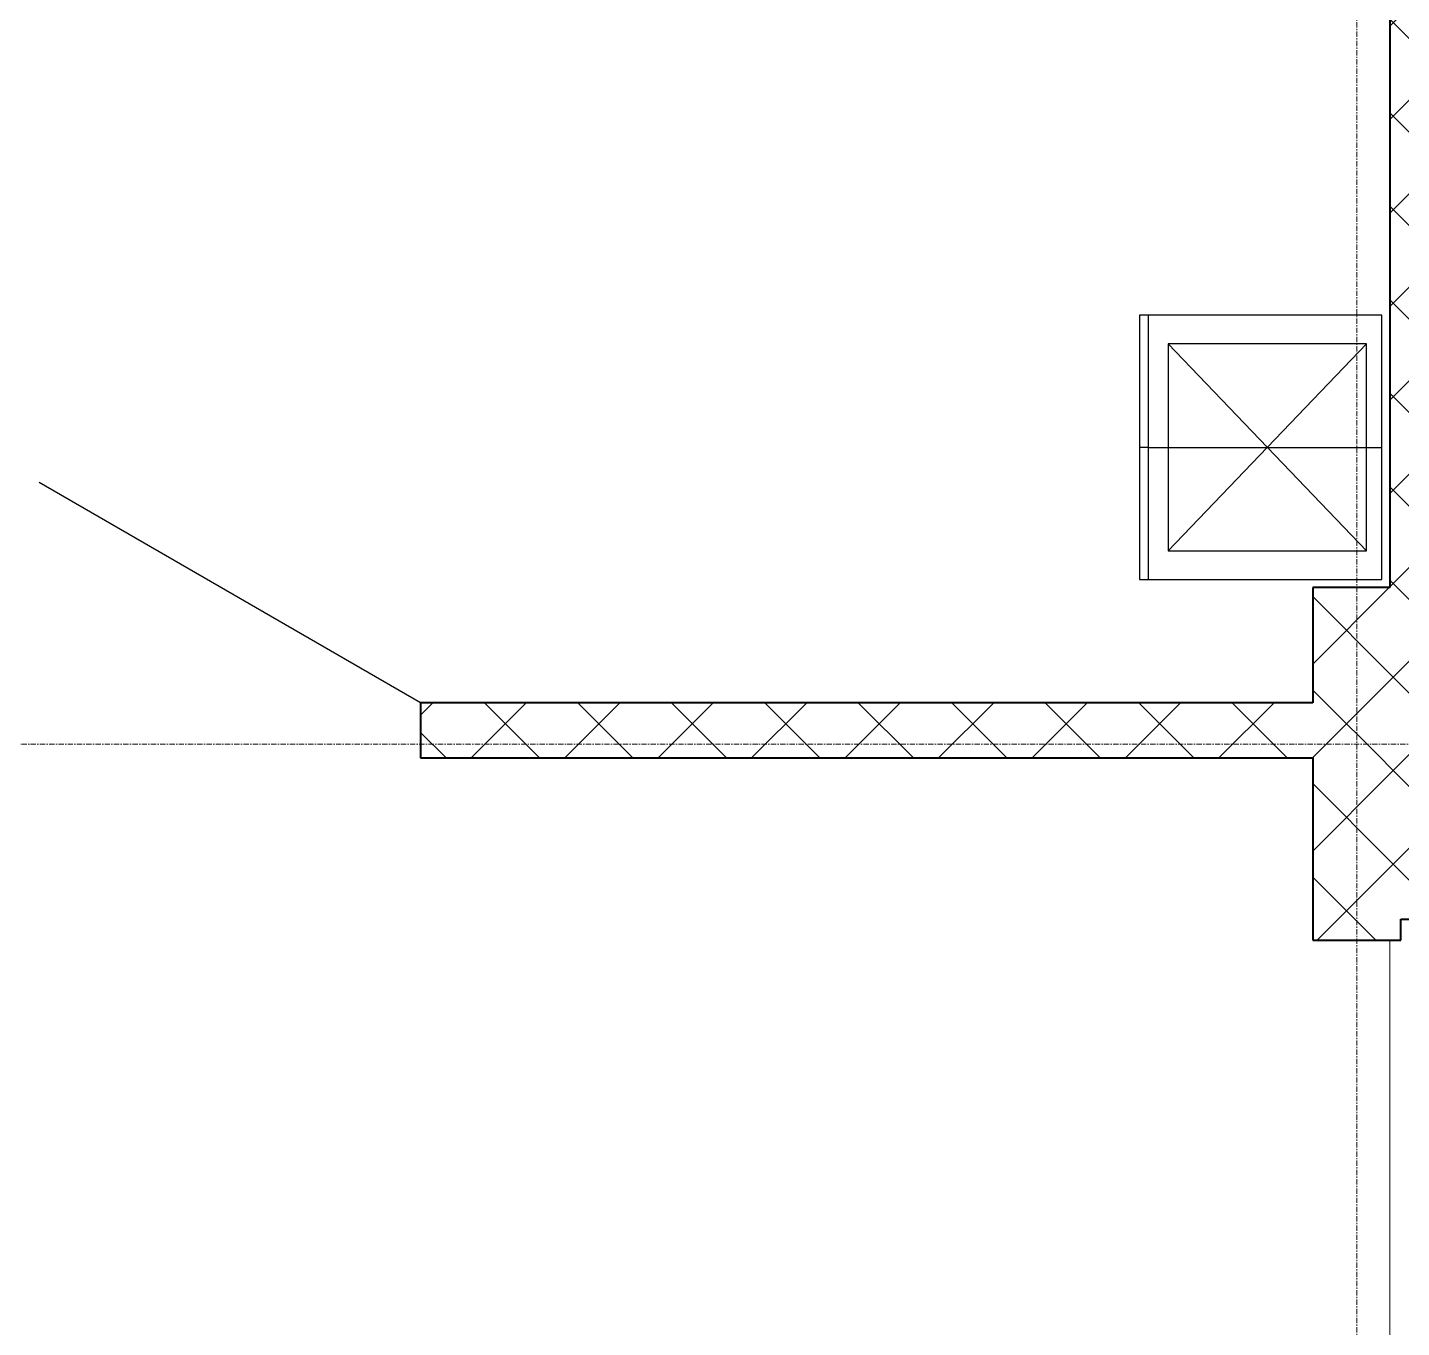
# Model space of a CAD drawing. Header units: millimetres. Extents: x -32954 to 151739, y -65671 to 56243.
# Drawn here: x -18267 to -15149, y -27678 to -24728 of the extents above; entities that cross this region are included whole.
import ezdxf

# ---------------------------------------------------------------- set-up
doc = ezdxf.new("R2010")
doc.units = ezdxf.units.MM
doc.linetypes.add('ADSK_Линия сетки', pattern=[21, 12, -3, 3, -3])
for name, color, linetype, lineweight in [('Двери', 7, 'Continuous', 18), ('Оси', 7, 'Continuous', 9), ('Панель', 7, 'Continuous', 30), ('Перекрытия', 7, 'Continuous', 18), ('Стены разрез', 7, 'Continuous', 40), ('ТХ_оборудование', 6, 'Continuous', 30)]:
    doc.layers.add(name, color=color, linetype=linetype, lineweight=lineweight)
pattern_1 = [(45, (-4e-12, -22914.43), (-106.066, 106.066), []), (135, (-4e-12, -22914.43), (-106.066, -106.066), [])]

# ---------------------------------------------------------------- blocks, each defined once
blk = doc.blocks.new('AC_Дверь_Однопольная_ПВХ - 960х2080h В О Л-278485-В_АР_ПЭ_02 Этаж')
at = {"layer": 'Панель'}
blk.add_line((500, 62.5), (-366, 562.5), dxfattribs=at)
blk = doc.blocks.new('Шкаф для холодиль и одежды')
at = {"layer": 'ТХ_оборудование'}
for p, q in [((47284.1, 430558.6), (47284.1, 431088.6)), ((47049.1, 431054), (47519.1, 430604)), ((47519.1, 431054), (47049.1, 430604)), ((46984.1, 430558.6), (47584.1, 430558.6)), ((47284.1, 430558.6), (47284.1, 430538.6))]:
    blk.add_line(p, q, dxfattribs=at)
for points in [[(46984.1, 430538.6), (47584.1, 430538.6), (47584.1, 431088.6), (46984.1, 431088.6)], [(47049.1, 430604), (47519.1, 430604), (47519.1, 431054), (47049.1, 431054)]]:
    blk.add_lwpolyline(points, close=True, dxfattribs=at)

msp = doc.modelspace()

# ---------------------------------------------------------------- hatches: boundary and pattern name
at = {"layer": 'Стены разрез', "lineweight": 9}
h = msp.add_hatch(dxfattribs=at)
h.set_pattern_fill('FP_1', color=256, style=0, pattern_type=2)
h.set_pattern_definition(pattern_1)
h.paths.add_polyline_path([(-15150, -26751.8), (-15050, -26751.8), (-15050, -20864.4), (-15175, -20864.4), (-15175, -26751.8)])
h = msp.add_hatch(dxfattribs=at)
h.set_pattern_fill('FP_1', color=256, style=0, pattern_type=2)
h.set_pattern_definition(pattern_1)
h.paths.add_polyline_path([(-15350, -26799.4), (-15150, -26799.4), (-15150, -26751.8), (-15175, -26751.8), (-15175, -26385.9), (-15350, -26385.9)])
h.paths.add_polyline_path([(-15350, -26260.9), (-15175, -26260.9), (-15175, -25999.4), (-15350, -25999.4)])
h = msp.add_hatch(dxfattribs=at)
h.set_pattern_fill('FP_1', color=256, style=0, pattern_type=2)
h.set_pattern_definition(pattern_1)
h.paths.add_polyline_path([(-15350, -26385.9), (-15175, -26385.9), (-15175, -26260.9), (-17375, -26260.9), (-17375, -26385.9)])
h.paths.add_polyline_path([(-18375, -26385.9), (-18375, -26260.9), (-21060, -26260.9), (-21060, -26385.9)])
h.paths.add_polyline_path([(-22850, -26385.9), (-22060, -26385.9), (-22060, -26260.9), (-24885, -26260.9), (-24885, -26385.9)])
h.paths.add_polyline_path([(-25885, -26385.9), (-25885, -26260.9), (-26625, -26260.9), (-26625, -26385.9)])
h.paths.add_polyline_path([(-27725, -26385.9), (-27625, -26385.9), (-27625, -26260.9), (-27725, -26260.9)])

# ---------------------------------------------------------------- linework, layer by layer
at = {"layer": 'Оси', "linetype": 'ADSK_Линия сетки'}
for p, q in [((-15250, -18626.6), (-15250, -37414.4)), ((2500, -26354.4), (-32136.4, -26354.4))]:
    msp.add_line(p, q, dxfattribs=at)
at = {"layer": 'Перекрытия'}
msp.add_line((-15175, -29304.4), (-15175, -26799.4), dxfattribs=at)
at = {"layer": 'Стены разрез'}
for p, q in [((-15175, -20884.4), (-15175, -25999.4)), ((-15350, -25999.4), (-15350, -26260.9)), ((-15175, -25999.4), (-15350, -25999.4)), ((-15350, -26260.9), (-17375, -26260.9)), ((-17375, -26260.9), (-17375, -26385.9)), ((-17375, -26385.9), (-15350, -26385.9)), ((-15350, -26385.9), (-15350, -26799.4)), ((-15150, -26751.8), (-13587.5, -26751.8)), ((-15150, -26799.4), (-15150, -26751.8)), ((-15350, -26799.4), (-15150, -26799.4))]:
    msp.add_line(p, q, dxfattribs=at)

# ---------------------------------------------------------------- block references
at = {"layer": 'Двери'}
msp.add_blockref('AC_Дверь_Однопольная_ПВХ - 960х2080h В О Л-278485-В_АР_ПЭ_02 Этаж', (-17875, -26323.4), dxfattribs=at)
at = {"layer": 'ТХ_оборудование', "rotation": 270}
msp.add_blockref('Шкаф для холодиль и одежды', (-446282.3, 21603), dxfattribs=at)

doc.saveas('drawing.dxf')
